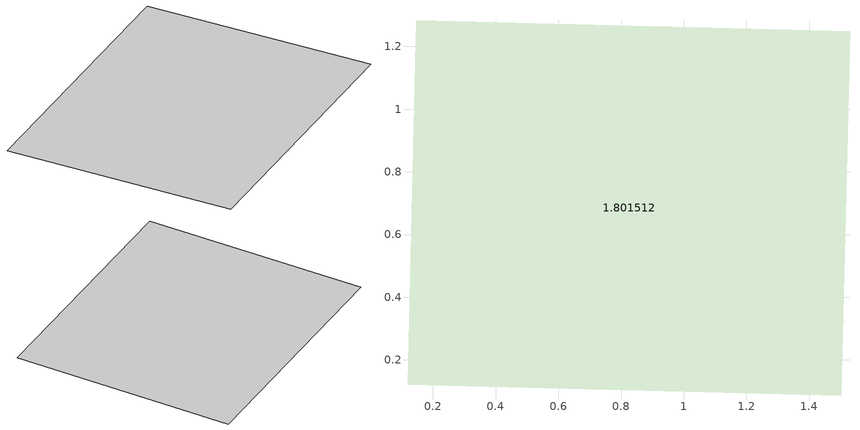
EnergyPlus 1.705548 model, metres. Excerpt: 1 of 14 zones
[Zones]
1.801512
 ceiling inside (1.366612): 1.5,0.09,1.65 1.53,1.25,1.62 0.15,1.28,1.62 0.12,0.12,1.65
[Fan:ZoneExhaust]
1.798299: Availability Schedule=1.271284; Fan Total Efficiency=1.817598; Pressure Rise {Pa}=1.720343; Maximum Flow Rate {m3/s}=1.074547; Flow Fraction Schedule=1.436004; System Availability Manager Coupling Mode=1.563735; Minimum Zone Temperature Limit Schedule=1.823548; Balanced Exhaust Fraction Schedule=1.552593
[FanPerformance:NightVentilation]
Fan=1.527506; Fan Total Efficiency=1.05412; Pressure Rise {Pa}=1.307714; Maximum Flow Rate {m3/s}=1.484127; Motor Efficiency=1.830805; Motor in Airstream Fraction=1.100524
[Fan:ComponentModel]
1.549605: Availability Schedule=1.200078; Maximum Flow Rate {m3/s}=1.120327; Minimum Flow Rate {m3/s}=1.794823; Fan Sizing Factor=1.153111; Fan Wheel Diameter {m}=1.870422; Fan Outlet Area {m2}=1.529462; Maximum Fan Static Efficiency=1.556919; Euler Number at Maximum Fan Static Efficiency=1.148315; Maximum Dimensionless Fan Airflow=1.290327; Motor Fan Pulley Ratio=1.303195; Belt Maximum Torque {N-m}=1.38538; Belt Sizing Factor=1.463958; Belt Fractional Torque Transition=1.190323; Motor Maximum Speed {rev/min}=1.312435; Maximum Motor Output Power {W}=1.479974; Motor Sizing Factor=1.063234; Motor In Airstream Fraction=1.993323; VFD Efficiency Type=1.350945; Maximum VFD Output Power {W}=1.271913; VFD Sizing Factor=1.215005; Fan Pressure Rise Curve=1.205247; Duct Static Pressure Reset Curve=1.963465; Normalized Fan Static Efficiency Curve Name-Non-Stall Region=1.939481; Normalized Fan Static Efficiency Curve Name-Stall Region=1.946919; Normalized Dimensionless Airflow Curve Name-Non-Stall Region=1.055648; Normalized Dimensionless Airflow Curve Name-Stall Region=1.523834; Maximum Belt Efficiency Curve=1.173658; Normalized Belt Efficiency Curve Name - Region 1=1.748539; Normalized Belt Efficiency Curve Name - Region 2=1.388337; Normalized Belt Efficiency Curve Name - Region 3=1.563119; Maximum Motor Efficiency Curve=1.193743; Normalized Motor Efficiency Curve=1.524467; VFD Efficiency Curve=1.802009
[Coil:Cooling:Water]
1.01298: Availability Schedule=1.797468; Design Water Flow Rate {m3/s}=1.040865; Design Air Flow Rate {m3/s}=1.707587; Design Inlet Water Temperature {C}=1.954184; Design Inlet Air Temperature {C}=1.1616; Design Outlet Air Temperature {C}=1.635239; Design Inlet Air Humidity Ratio {kgWater/kgDryAir}=1.114163; Design Outlet Air Humidity Ratio {kgWater/kgDryAir}=1.415366; Type of Analysis=1.364666; Heat Exchanger Configuration=1.536293; Condensate Collection Water Storage Tank=1.380237; Design Water Temperature Difference {deltaC}=1.20943
[Coil:Cooling:Water:DetailedGeometry]
1.326282: Availability Schedule=1.099932; Maximum Water Flow Rate {m3/s}=1.593861; Tube Outside Surface Area {m2}=1.104934; Total Tube Inside Area {m2}=1.280638; Fin Surface Area {m2}=1.564256; Minimum Airflow Area {m2}=1.468713; Coil Depth {m}=1.92691; Fin Diameter {m}=1.725111; Fin Thickness {m}=1.749637; Tube Inside Diameter {m}=1.606173; Tube Outside Diameter {m}=1.683719; Tube Thermal Conductivity {W/m-K}=1.197114; Fin Thermal Conductivity {W/m-K}=1.356332; Fin Spacing {m}=1.967972; Tube Depth Spacing {m}=1.30267; Number of Tube Rows=1.477226; Number of Tubes per Row=1.355106; Condensate Collection Water Storage Tank=1.232016; Design Water Temperature Difference {deltaC}=1.774697
[Coil:Cooling:DX:SingleSpeed]
1.768664: Availability Schedule=1.858235; Gross Rated Total Cooling Capacity {W}=1.562607; Gross Rated Sensible Heat Ratio=1.96774; Gross Rated Cooling COP {W/W}=1.885092; Rated Air Flow Rate {m3/s}=1.672282; Rated Evaporator Fan Power Per Volume Flow Rate {W/(m3/s)}=1.880475; Total Cooling Capacity Function of Temperature Curve=1.029042; Total Cooling Capacity Function of Flow Fraction Curve=1.370985; Energy Input Ratio Function of Temperature Curve=1.080201; Energy Input Ratio Function of Flow Fraction Curve=1.434914; Part Load Fraction Correlation Curve=1.861194; Minimum Outdoor Dry-Bulb Temperature for Compressor Operation {C}=1.298603; Nominal Time for Condensate Removal to Begin {s}=1.275133; Ratio of Initial Moisture Evaporation Rate and Steady State Latent Capacity=1.166771; Maximum Cycling Rate {cycles/hr}=1.965673; Latent Capacity Time Constant {s}=1.335019; Condenser Type=1.541881; Evaporative Condenser Effectiveness=1.144298; Evaporative Condenser Air Flow Rate {m3/s}=1.137278; Evaporative Condenser Pump Rated Power Consumption {W}=1.195143; Crankcase Heater Capacity {W}=1.598635; Maximum Outdoor Dry-Bulb Temperature for Crankcase Heater Operation {C}=1.594396; Supply Water Storage Tank=1.175899; Condensate Collection Water Storage Tank=1.162531; Basin Heater Capacity {W/K}=1.696714; Basin Heater Setpoint Temperature {C}=1.549427; Basin Heater Operating Schedule=1.813004; Sensible Heat Ratio Function of Temperature Curve=1.994624; Sensible Heat Ratio Function of Flow Fraction Curve=1.220212; Report ASHRAE Standard 127 Performance Ratings=1.169607; Zone Name for Condenser Placement=1.630441
[Coil:Cooling:DX:TwoSpeed]
1.758376: Availability Schedule=1.530762; High Speed Gross Rated Total Cooling Capacity {W}=1.682537; High Speed Rated Sensible Heat Ratio=1.007911; High Speed Gross Rated Cooling COP {W/W}=1.127189; High Speed Rated Air Flow Rate {m3/s}=1.170661; Unit Internal Static Air Pressure {Pa}=1.773825; Total Cooling Capacity Function of Temperature Curve=1.315997; Total Cooling Capacity Function of Flow Fraction Curve=1.227712; Energy Input Ratio Function of Temperature Curve=1.169752; Energy Input Ratio Function of Flow Fraction Curve=1.749576; Part Load Fraction Correlation Curve=1.479769; Low Speed Gross Rated Total Cooling Capacity {W}=1.817695; Low Speed Gross Rated Sensible Heat Ratio=1.405905; Low Speed Gross Rated Cooling COP {W/W}=1.272804; Low Speed Rated Air Flow Rate {m3/s}=1.465016; Low Speed Total Cooling Capacity Function of Temperature Curve=1.447156; Low Speed Energy Input Ratio Function of Temperature Curve=1.011906; Condenser Type=1.567944; Minimum Outdoor Dry-Bulb Temperature for Compressor Operation {C}=1.539985; High Speed Evaporative Condenser Effectiveness=1.778585; High Speed Evaporative Condenser Air Flow Rate {m3/s}=1.036114; High Speed Evaporative Condenser Pump Rated Power Consumption {W}=1.031044; Low Speed Evaporative Condenser Effectiveness=1.681204; Low Speed Evaporative Condenser Air Flow Rate {m3/s}=1.013377; Low Speed Evaporative Condenser Pump Rated Power Consumption {W}=1.606396; Supply Water Storage Tank=1.746222; Condensate Collection Water Storage Tank=1.507591; Basin Heater Capacity {W/K}=1.868442; Basin Heater Setpoint Temperature {C}=1.288514; Basin Heater Operating Schedule=1.207926; Sensible Heat Ratio Function of Temperature Curve=1.848311; Sensible Heat Ratio Function of Flow Fraction Curve=1.918794; Low Speed Sensible Heat Ratio Function of Temperature Curve=1.16993; Low Speed Sensible Heat Ratio Function of Flow Fraction Curve=1.716264; Zone Name for Condenser Placement=1.115533
[Coil:Cooling:DX:MultiSpeed]
1.99042: Availability Schedule=1.58518; Condenser Type=1.88149; Minimum Outdoor Dry-Bulb Temperature for Compressor Operation {C}=1.070354; Supply Water Storage Tank=1.086953; Condensate Collection Water Storage Tank=1.475083; Apply Part Load Fraction to Speeds Greater than 1=1.434412; Apply Latent Degradation to Speeds Greater than 1=1.872771; Crankcase Heater Capacity {W}=1.546157; Maximum Outdoor Dry-Bulb Temperature for Crankcase Heater Operation {C}=1.748106; Basin Heater Capacity {W/K}=1.913439; Basin Heater Setpoint Temperature {C}=1.791403; Basin Heater Operating Schedule=1.973123; Fuel Type=1.168624; Number of Speeds=1.797636; Speed 1 Gross Rated Total Cooling Capacity {W}=1.951555; Speed 1 Gross Rated Sensible Heat Ratio=1.304436; Speed 1 Gross Rated Cooling COP {W/W}=1.989384; Speed 1 Rated Air Flow Rate {m3/s}=1.141264; Speed 1 Rated Evaporator Fan Power Per Volume Flow Rate {W/(m3/s)}=1.752946; Speed 1 Total Cooling Capacity Function of Temperature Curve=1.653437; Speed 1 Total Cooling Capacity Function of Flow Fraction Curve=1.932859; Speed 1 Energy Input Ratio Function of Temperature Curve=1.589404; Speed 1 Energy Input Ratio Function of Flow Fraction Curve=1.822834; Speed 1 Part Load Fraction Correlation Curve=1.450852; Speed 1 Nominal Time for Condensate Removal to Begin {s}=1.769374; Speed 1 Ratio of Initial Moisture Evaporation Rate and Steady State Latent Capacity=1.64358; Speed 1 Maximum Cycling Rate {cycles/hr}=1.219142; Speed 1 Latent Capacity Time Constant {s}=1.835414; Speed 1 Rated Waste Heat Fraction of Power Input=1.14523; Speed 1 Waste Heat Function of Temperature Curve=1.17739; Speed 1 Evaporative Condenser Effectiveness=1.883582; Speed 1 Evaporative Condenser Air Flow Rate {m3/s}=1.294488; Speed 1 Rated Evaporative Condenser Pump Power Consumption {W}=1.660829; Speed 2 Gross Rated Total Cooling Capacity {W}=1.202125; Speed 2 Gross Rated Sensible Heat Ratio=1.344778; Speed 2 Gross Rated Cooling COP {W/W}=1.554698; Speed 2 Rated Air Flow Rate {m3/s}=1.198802; Speed 2 Rated Evaporator Fan Power Per Volume Flow Rate {W/(m3/s)}=1.882396; Speed 2 Total Cooling Capacity Function of Temperature Curve=1.671395; Speed 2 Total Cooling Capacity Function of Flow Fraction Curve=1.722551; Speed 2 Energy Input Ratio Function of Temperature Curve=1.502129; Speed 2 Energy Input Ratio Function of Flow Fraction Curve=1.801762; Speed 2 Part Load Fraction Correlation Curve=1.675263; Speed 2 Nominal Time for Condensate Removal to Begin {s}=1.67506; Speed 2 Ratio of Initial Moisture Evaporation Rate and steady state Latent Capacity=1.002267; Speed 2 Maximum Cycling Rate {cycles/hr}=1.478348; Speed 2 Latent Capacity Time Constant {s}=1.364498; Speed 2 Rated Waste Heat Fraction of Power Input=1.700373; Speed 2 Waste Heat Function of Temperature Curve=1.897276; Speed 2 Evaporative Condenser Effectiveness=1.130478; Speed 2 Evaporative Condenser Air Flow Rate {m3/s}=1.646632; Speed 2 Rated Evaporative Condenser Pump Power Consumption {W}=1.388394; Speed 3 Gross Rated Total Cooling Capacity {W}=1.479942; Speed 3 Gross Rated Sensible Heat Ratio=1.692296; Speed 3 Gross Rated Cooling COP {W/W}=1.281736; Speed 3 Rated Air Flow Rate {m3/s}=1.77141; Speed 3 Rated Evaporator Fan Power Per Volume Flow Rate {W/(m3/s)}=1.715901; Speed 3 Total Cooling Capacity Function of Temperature Curve=1.079389; Speed 3 Total Cooling Capacity Function of Flow Fraction Curve=1.085546; Speed 3 Energy Input Ratio Function of Temperature Curve=1.714718; Speed 3 Energy Input Ratio Function of Flow Fraction Curve=1.071768; Speed 3 Part Load Fraction Correlation Curve=1.704416; Speed 3 Nominal Time for Condensate Removal to Begin {s}=1.382584; Speed 3 Ratio of Initial Moisture Evaporation Rate and steady state Latent Capacity=1.557246; Speed 3 Maximum Cycling Rate {cycles/hr}=1.593257; Speed 3 Latent Capacity Time Constant {s}=1.242731; Speed 3 Rated Waste Heat Fraction of Power Input=1.709289; Speed 3 Waste Heat Function of Temperature Curve=1.002179; Speed 3 Evaporative Condenser Effectiveness=1.233311; Speed 3 Evaporative Condenser Air Flow Rate {m3/s}=1.648008; Speed 3 Rated Evaporative Condenser Pump Power Consumption {W}=1.767138; Speed 4 Gross Rated Total Cooling Capacity {W}=1.257587; Speed 4 Gross Rated Sensible Heat Ratio=1.430223; Speed 4 Gross Rated Cooling COP {W/W}=1.417868; Speed 4 Rated Air Flow Rate {m3/s}=1.625773; Speed 4 Rated Evaporator Fan Power Per Volume Flow Rate {W/(m3/s)}=1.427045; Speed 4 Total Cooling Capacity Function of Temperature Curve=1.935764; Speed 4 Total Cooling Capacity Function of Flow Fraction Curve=1.109499; Speed 4 Energy Input Ratio Function of Temperature Curve=1.176122; Speed 4 Energy Input Ratio Function of Flow Fraction Curve=1.150265; Speed 4 Part Load Fraction Correlation Curve=1.893303; Speed 4 Nominal Time for Condensate Removal to Begin {s}=1.105288; Speed 4 Ratio of Initial Moisture Evaporation Rate and steady state Latent Capacity=1.833531; Speed 4 Maximum Cycling Rate {cycles/hr}=1.493712; Speed 4 Latent Capacity Time Constant {s}=1.165941; Speed 4 Rated Waste Heat Fraction of Power Input=1.62844; Speed 4 Waste Heat Function of Temperature Curve=1.490883; Speed 4 Evaporative Condenser Effectiveness=1.091236; Speed 4 Evaporative Condenser Air Flow Rate {m3/s}=1.914626; Speed 4 Rated Evaporative Condenser Pump Power Consumption {W}=1.008605; Zone Name for Condenser Placement=1.721725
[Coil:Cooling:DX:VariableSpeed]
1.534697: Number of Speeds=1.233393; Nominal Speed Level=1.014584; Gross Rated Total Cooling Capacity At Selected Nominal Speed Level {W}=1.191946; Rated Air Flow Rate At Selected Nominal Speed Level {m3/s}=1.534557; Nominal Time for Condensate to Begin Leaving the Coil {s}=1.570139; Initial Moisture Evaporation Rate Divided by Steady-State AC Latent Capacity=1.210647; Energy Part Load Fraction Curve=1.234862; Condenser Type=1.066251; Evaporative Condenser Pump Rated Power Consumption {W}=1.432516; Crankcase Heater Capacity {W}=1.688641; Maximum Outdoor Dry-Bulb Temperature for Crankcase Heater Operation {C}=1.293007; Minimum Outdoor Dry-Bulb Temperature for Compressor Operation {C}=1.049183; Supply Water Storage Tank=1.01033; Condensate Collection Water Storage Tank=1.625364; Basin Heater Capacity {W/K}=1.72234; Basin Heater Setpoint Temperature {C}=1.292678; Basin Heater Operating Schedule=1.935362; Speed 1 Reference Unit Gross Rated Total Cooling Capacity {W}=1.133715; Speed 1 Reference Unit Gross Rated Sensible Heat Ratio=1.596943; Speed 1 Reference Unit Gross Rated Cooling COP=1.719893; Speed 1 Reference Unit Rated Air Flow Rate {m3/s}=1.750641; Speed 1 Reference Unit Rated Condenser Air Flow Rate {m3/s}=1.647106; Speed 1 Reference Unit Rated Pad Effectiveness of Evap Precooling=1.429085; Speed 1 Total Cooling Capacity Function of Temperature Curve=1.356524; Speed 1 Total Cooling Capacity Function of Air Flow Fraction Curve=1.69158; Speed 1 Energy Input Ratio Function of Temperature Curve=1.521798; Speed 1 Energy Input Ratio Function of Air Flow Fraction Curve=1.96248; Speed 2 Reference Unit Gross Rated Total Cooling Capacity {W}=1.533929; Speed 2 Reference Unit Gross Rated Sensible Heat Ratio=1.0766; Speed 2 Reference Unit Gross Rated Cooling COP=1.865031; Speed 2 Reference Unit Rated Air Flow Rate {m3/s}=1.687909; Speed 2 Reference Unit Rated Condenser Air Flow Rate {m3/s}=1.342259; Speed 2 Reference Unit Rated Pad Effectiveness of Evap Precooling=1.947753; Speed 2 Total Cooling Capacity Function of Temperature Curve=1.613143; Speed 2 Total Cooling Capacity Function of Air Flow Fraction Curve=1.608854; Speed 2 Energy Input Ratio Function of Temperature Curve=1.333576; Speed 2 Energy Input Ratio Function of Air Flow Fraction Curve=1.961351; Speed 3 Reference Unit Gross Rated Total Cooling Capacity {W}=1.859704; Speed 3 Reference Unit Gross Rated Sensible Heat Ratio=1.257112; Speed 3 Reference Unit Gross Rated Cooling COP=1.474982; Speed 3 Reference Unit Rated Air Flow Rate {m3/s}=1.528587; Speed 3 Reference Unit Rated Condenser Air Flow Rate {m3/s}=1.43363; Speed 3 Reference Unit Rated Pad Effectiveness of Evap Precooling=1.958429; Speed 3 Total Cooling Capacity Function of Temperature Curve=1.351744; Speed 3 Total Cooling Capacity Function of Air Flow Fraction Curve=1.206163; Speed 3 Energy Input Ratio Function of Temperature Curve=1.727317; Speed 3 Energy Input Ratio Function of Air Flow Fraction Curve=1.34812; Speed 4 Reference Unit Gross Rated Total Cooling Capacity {W}=1.620416; Speed 4 Reference Unit Gross Rated Sensible Heat Ratio=1.336914; Speed 4 Reference Unit Gross Rated Cooling COP=1.774762; Speed 4 Reference Unit Rated Air Flow Rate {m3/s}=1.136694; Speed 4 Reference Unit Rated Condenser Air Flow Rate {m3/s}=1.711968; Speed 4 Reference Unit Rated Pad Effectiveness of Evap Precooling=1.940432; Speed 4 Total Cooling Capacity Function of Temperature Curve=1.579687; Speed 4 Total Cooling Capacity Function of Air Flow Fraction Curve=1.125483; Speed 4 Energy Input Ratio Function of Temperature Curve=1.784908; Speed 4 Energy Input Ratio Function of Air Flow Fraction Curve=1.853691; Speed 5 Reference Unit Gross Rated Total Cooling Capacity {W}=1.693667; Speed 5 Reference Unit Gross Rated Sensible Heat Ratio=1.472262; Speed 5 Reference Unit Gross Rated Cooling COP=1.928409; Speed 5 Reference Unit Rated Air Flow Rate {m3/s}=1.121676; Speed 5 Reference Unit Rated Condenser Air Flow Rate {m3/s}=1.044255; Speed 5 Reference Unit Rated Pad Effectiveness of Evap Precooling=1.206878; Speed 5 Total Cooling Capacity Function of Temperature Curve=1.615431; Speed 5 Total Cooling Capacity Function of Air Flow Fraction Curve=1.638001; Speed 5 Energy Input Ratio Function of Temperature Curve=1.013101; Speed 5 Energy Input Ratio Function of Air Flow Fraction Curve=1.996871; Speed 6 Reference Unit Gross Rated Total Cooling Capacity {W}=1.405851; Speed 6 Reference Unit Gross Rated Sensible Heat Ratio=1.035541; Speed 6 Reference Unit Gross Rated Cooling COP=1.764086; Speed 6 Reference Unit Rated Air Flow Rate {m3/s}=1.163105; Speed 6 Reference Unit Condenser Air Flow Rate {m3/s}=1.899583; Speed 6 Reference Unit Rated Pad Effectiveness of Evap Precooling=1.827051; Speed 6 Total Cooling Capacity Function of Temperature Curve=1.821442; Speed 6 Total Cooling Capacity Function of Air Flow Fraction Curve=1.945385; Speed 6 Energy Input Ratio Function of Temperature Curve=1.939705; Speed 6 Energy Input Ratio Function of Air Flow Fraction Curve=1.795795; Speed 7 Reference Unit Gross Rated Total Cooling Capacity {W}=1.897874; Speed 7 Reference Unit Gross Rated Sensible Heat Ratio=1.01809; Speed 7 Reference Unit Gross Rated Cooling COP=1.065586; Speed 7 Reference Unit Rated Air Flow Rate {m3/s}=1.636171; Speed 7 Reference Unit Condenser Flow Rate {m3/s}=1.972693; Speed 7 Reference Unit Rated Pad Effectiveness of Evap Precooling=1.255791; Speed 7 Total Cooling Capacity Function of Temperature Curve=1.216006; Speed 7 Total Cooling Capacity Function of Air Flow Fraction Curve=1.844334; Speed 7 Energy Input Ratio Function of Temperature Curve=1.619934; Speed 7 Energy Input Ratio Function of Air Flow Fraction Curve=1.748883; Speed 8 Reference Unit Gross Rated Total Cooling Capacity {W}=1.682287; Speed 8 Reference Unit Gross Rated Sensible Heat Ratio=1.85882; Speed 8 Reference Unit Gross Rated Cooling COP=1.586484; Speed 8 Reference Unit Rated Air Flow Rate {m3/s}=1.069203; Speed 8 Reference Unit Condenser Air Flow Rate {m3/s}=1.311414; Speed 8 Reference Unit Rated Pad Effectiveness of Evap Precooling=1.451176; Speed 8 Total Cooling Capacity Function of Temperature Curve=1.620207; Speed 8 Total Cooling Capacity Function of Air Flow Fraction Curve=1.785661; Speed 8 Energy Input Ratio Function of Temperature Curve=1.95916; Speed 8 Energy Input Ratio Function of Air Flow Fraction Curve=1.36658; Speed 9 Reference Unit Gross Rated Total Cooling Capacity {W}=1.548069; Speed 9 Reference Unit Gross Rated Sensible Heat Ratio=1.22986; Speed 9 Reference Unit Gross Rated Cooling COP=1.193214; Speed 9 Reference Unit Rated Air Flow Rate {m3/s}=1.214467; Speed 9 Reference Unit Condenser Air Flow Rate {m3/s}=1.60426; Speed 9 Reference Unit Rated Pad Effectiveness of Evap Precooling=1.511724; Speed 9 Total Cooling Capacity Function of Temperature Curve=1.246303; Speed 9 Total Cooling Capacity Function of Air Flow Fraction Curve=1.609157; Speed 9 Energy Input Ratio Function of Temperature Curve=1.008326; Speed 9 Energy Input Ratio Function of Air Flow Fraction Curve=1.785124; Speed 10 Reference Unit Gross Rated Total Cooling Capacity {W}=1.219317; Speed 10 Reference Unit Gross Rated Sensible Heat Ratio=1.560476; Speed 10 Reference Unit Gross Rated Cooling COP=1.793285; Speed 10 Reference Unit Rated Air Flow Rate {m3/s}=1.763499; Speed 10 Reference Unit Condenser Air Flow Rate {m3/s}=1.534437; Speed 10 Reference Unit Rated Pad Effectiveness of Evap Precooling=1.114384; Speed 10 Total Cooling Capacity Function of Temperature Curve=1.883759; Speed 10 Total Cooling Capacity Function of Air Flow Fraction Curve=1.485484; Speed 10 Energy Input Ratio Function of Temperature Curve=1.638257; Speed 10 Energy Input Ratio Function of Air Flow Fraction Curve=1.243597
[Coil:Cooling:DX:TwoStageWithHumidityControlMode]
1.424097: Availability Schedule=1.330535; Crankcase Heater Capacity {W}=1.356498; Maximum Outdoor Dry-Bulb Temperature for Crankcase Heater Operation {C}=1.284553; Number of Capacity Stages=1.089195; Number of Enhanced Dehumidification Modes=1.84635; Normal Mode Stage 1 Coil Performance=1.455508; Normal Mode Stage 1+2 Coil Performance=1.414739; Dehumidification Mode 1 Stage 1 Coil Performance=1.839069; Dehumidification Mode 1 Stage 1+2 Coil Performance=1.27938; Supply Water Storage Tank=1.036475; Condensate Collection Water Storage Tank=1.334221; Minimum Outdoor Dry-Bulb Temperature for Compressor Operation {C}=1.421391; Basin Heater Capacity {W/K}=1.156156; Basin Heater Setpoint Temperature {C}=1.150532; Basin Heater Operating Schedule=1.008896
[CoilPerformance:DX:Cooling]
1.596829: Gross Rated Total Cooling Capacity {W}=1.281456; Gross Rated Sensible Heat Ratio=1.069799; Gross Rated Cooling COP {W/W}=1.615597; Rated Air Flow Rate {m3/s}=1.933219; Fraction of Air Flow Bypassed Around Coil=1.052801; Total Cooling Capacity Function of Temperature Curve=1.66421; Total Cooling Capacity Function of Flow Fraction Curve=1.357022; Energy Input Ratio Function of Temperature Curve=1.38497; Energy Input Ratio Function of Flow Fraction Curve=1.919472; Part Load Fraction Correlation Curve=1.648426; Nominal Time for Condensate Removal to Begin {s}=1.901688; Ratio of Initial Moisture Evaporation Rate and Steady State Latent Capacity=1.509027; Maximum Cycling Rate {cycles/hr}=1.523131; Latent Capacity Time Constant {s}=1.159959; Condenser Type=1.668; Evaporative Condenser Effectiveness=1.088448; Evaporative Condenser Air Flow Rate {m3/s}=1.587298; Evaporative Condenser Pump Rated Power Consumption {W}=1.24767; Sensible Heat Ratio Function of Temperature Curve=1.483288; Sensible Heat Ratio Function of Flow Fraction Curve=1.063727
[Coil:Cooling:DX:VariableRefrigerantFlow]
1.648033: Availability Schedule=1.355749; Gross Rated Total Cooling Capacity {W}=1.538204; Gross Rated Sensible Heat Ratio=1.011529; Rated Air Flow Rate {m3/s}=1.716981; Cooling Capacity Ratio Modifier Function of Temperature Curve=1.661844; Cooling Capacity Modifier Curve Function of Flow Fraction=1.3311; Name of Water Storage Tank for Condensate Collection=1.147951
[Coil:Heating:DX:VariableRefrigerantFlow]
1.478491: Availability Schedule=1.739984; Gross Rated Heating Capacity {W}=1.383666; Rated Air Flow Rate {m3/s}=1.605635; Heating Capacity Ratio Modifier Function of Temperature Curve=1.470295; Heating Capacity Modifier Function of Flow Fraction Curve=1.401656
[Coil:Cooling:DX:VariableRefrigerantFlow:FluidTemperatureControl]
1.862397: Availability Schedule=1.653208; Rated Total Cooling Capacity {W}=1.250889; Rated Sensible Heat Ratio=1.744812; Indoor Unit Reference Superheating {deltaC}=1.153117; Indoor Unit Evaporating Temperature Function of Superheating Curve=1.695476; Name of Water Storage Tank for Condensate Collection=1.454082
[Coil:Heating:DX:VariableRefrigerantFlow:FluidTemperatureControl]
1.95872: Availability Schedule=1.290936; Rated Total Heating Capacity {W}=1.594796; Indoor Unit Reference Subcooling {deltaC}=1.525529; Indoor Unit Condensing Temperature Function of Subcooling Curve=1.311149
[Coil:Heating:Water]
1.908331: Availability Schedule=1.192165; U-Factor Times Area Value {W/K}=1.302027; Maximum Water Flow Rate {m3/s}=1.525844; Performance Input Method=1.270554; Rated Capacity {W}=1.717312; Rated Inlet Water Temperature {C}=1.391137; Rated Inlet Air Temperature {C}=1.764862; Rated Outlet Water Temperature {C}=1.14558; Rated Outlet Air Temperature {C}=1.435251; Rated Ratio for Air and Water Convection=1.458266; Design Water Temperature Difference {deltaC}=1.150635
[Coil:Heating:Steam]
1.476786: Availability Schedule=1.226055; Maximum Steam Flow Rate {m3/s}=1.982582; Degree of SubCooling {C}=1.137501; Degree of Loop SubCooling {C}=1.086744; Coil Control Type=1.238415
[Coil:Heating:Electric]
1.323938: Availability Schedule=1.164643; Efficiency=1.289195; Nominal Capacity {W}=1.163036
[Coil:Heating:Electric:MultiStage]
1.447865: Availability Schedule=1.957472; Number of Stages=1.296911; Stage 1 Efficiency {W/W}=1.379267; Stage 1 Nominal Capacity {W}=1.994688; Stage 2 Efficiency {W/W}=1.748462; Stage 2 Nominal Capacity {W}=1.124529; Stage 3 Efficiency {W/W}=1.771657; Stage 3 Nominal Capacity {W}=1.441784; Stage 4 Efficiency {W/W}=1.784371; Stage 4 Nominal Capacity {W}=1.135211
[Coil:Heating:Fuel]
1.634389: Availability Schedule=1.419264; Fuel Type=1.404909; Burner Efficiency=1.864661; Nominal Capacity {W}=1.922844; Parasitic Electric Load {W}=1.273071; Part Load Fraction Correlation Curve=1.708785; Parasitic Fuel Load {W}=1.419647
[Coil:Heating:Gas:MultiStage]
1.670543: Availability Schedule=1.454905; Part Load Fraction Correlation Curve=1.075098; Parasitic Gas Load {W}=1.023894; Number of Stages=1.810744; Stage 1 Gas Burner Efficiency {W/W}=1.987976; Stage 1 Nominal Capacity {W}=1.530438; Stage 1 Parasitic Electric Load {W}=1.618078; Stage 2 Gas Burner Efficiency {W/W}=1.397579; Stage 2 Nominal Capacity {W}=1.369316; Stage 2 Parasitic Electric Load {W}=1.210881; Stage 3 Gas Burner Efficiency {W/W}=1.353363; Stage 3 Nominal Capacity {W}=1.11189; Stage 3 Parasitic Electric Load {W}=1.715885; Stage 4 Gas Burner Efficiency {W/W}=1.952667; Stage 4 Nominal Capacity {W}=1.033522; Stage 4 Parasitic Electric Load {W}=1.604861
[Coil:Heating:Desuperheater]
1.886631: Availability Schedule=1.741454; Heat Reclaim Recovery Efficiency=1.014084; Heating Source=1.342963; Parasitic Electric Load {W}=1.231172
[Coil:Heating:DX:SingleSpeed]
1.118478: Availability Schedule=1.151078; Gross Rated Heating Capacity {W}=1.157221; Gross Rated Heating COP {W/W}=1.264463; Rated Air Flow Rate {m3/s}=1.253224; Rated Supply Fan Power Per Volume Flow Rate {W/(m3/s)}=1.292983; Heating Capacity Function of Temperature Curve=1.684238; Heating Capacity Function of Flow Fraction Curve=1.237489; Energy Input Ratio Function of Temperature Curve=1.046914; Energy Input Ratio Function of Flow Fraction Curve=1.648607; Part Load Fraction Correlation Curve=1.441123; Defrost Energy Input Ratio Function of Temperature Curve=1.20829; Minimum Outdoor Dry-Bulb Temperature for Compressor Operation {C}=1.660147; Outdoor Dry-Bulb Temperature to Turn On Compressor {C}=1.482004; Maximum Outdoor Dry-Bulb Temperature for Defrost Operation {C}=1.171644; Crankcase Heater Capacity {W}=1.574587; Maximum Outdoor Dry-Bulb Temperature for Crankcase Heater Operation {C}=1.137672; Defrost Strategy=1.570181; Defrost Control=1.594858; Defrost Time Period Fraction=1.491714; Resistive Defrost Heater Capacity {W}=1.075985; Region number for calculating HSPF=1.936148; Zone Name for Evaporator Placement=1.791765; Secondary Coil Air Flow Rate {m3/s}=1.041311; Secondary Coil Fan Flow Scaling Factor {m3/s}=1.693736; Nominal Sensible Heat Ratio of Secondary Coil {m3/s}=1.220776; Sensible Heat Ratio Modifier Function of Temperature Curve=1.124215; Sensible Heat Ratio Modifier Function of Flow Fraction Curve=1.147723
[Coil:Heating:DX:MultiSpeed]
1.31322: Availability Schedule=1.796161; Minimum Outdoor Dry-Bulb Temperature for Compressor Operation {C}=1.136947; Outdoor Dry-Bulb Temperature to Turn On Compressor {C}=1.465849; Crankcase Heater Capacity {W}=1.164872; Maximum Outdoor Dry-Bulb Temperature for Crankcase Heater Operation {C}=1.198114; Defrost Energy Input Ratio Function of Temperature Curve=1.144958; Maximum Outdoor Dry-Bulb Temperature for Defrost Operation {C}=1.852216; Defrost Strategy=1.02457; Defrost Control=1.812625; Defrost Time Period Fraction=1.970615; Resistive Defrost Heater Capacity {W}=1.617677; Apply Part Load Fraction to Speeds Greater than 1=1.250894; Fuel Type=1.815536; Region number for Calculating HSPF=1.166225; Number of Speeds=1.667809; Speed 1 Gross Rated Heating Capacity {W}=1.439609; Speed 1 Gross Rated Heating COP {W/W}=1.482057; Speed 1 Rated Air Flow Rate {m3/s}=1.718666; Speed 1 Rated Supply Air Fan Power Per Volume Flow Rate {W/(m3/s)}=1.60448; Speed 1 Heating Capacity Function of Temperature Curve=1.097612; Speed 1 Heating Capacity Function of Flow Fraction Curve=1.353995; Speed 1 Energy Input Ratio Function of Temperature Curve=1.815011; Speed 1 Energy Input Ratio Function of Flow Fraction Curve=1.428973; Speed 1 Part Load Fraction Correlation Curve=1.533558; Speed 1 Rated Waste Heat Fraction of Power Input=1.567886; Speed 1 Waste Heat Function of Temperature Curve=1.858151; Speed 2 Gross Rated Heating Capacity {W}=1.495108; Speed 2 Gross Rated Heating COP {W/W}=1.998484; Speed 2 Rated Air Flow Rate {m3/s}=1.433118; Speed 2 Rated Supply Air Fan Power Per Volume Flow Rate {W/(m3/s)}=1.732427; Speed 2 Heating Capacity Function of Temperature Curve=1.712369; Speed 2 Heating Capacity Function of Flow Fraction Curve=1.076436; Speed 2 Energy Input Ratio Function of Temperature Curve=1.260054; Speed 2 Energy Input Ratio Function of Flow Fraction Curve=1.319246; Speed 2 Part Load Fraction Correlation Curve=1.999032; Speed 2 Rated Waste Heat Fraction of Power Input=1.325091; Speed 2 Waste Heat Function of Temperature Curve=1.438159; Speed 3 Gross Rated Heating Capacity {W}=1.262712; Speed 3 Gross Rated Heating COP {W/W}=1.985283; Speed 3 Rated Air Flow Rate {m3/s}=1.166387; Speed 3 Rated Supply Air Fan Power Per Volume Flow Rate {W/(m3/s)}=1.764127; Speed 3 Heating Capacity Function of Temperature Curve=1.98525; Speed 3 Heating Capacity Function of Flow Fraction Curve=1.96635; Speed 3 Energy Input Ratio Function of Temperature Curve=1.027141; Speed 3 Energy Input Ratio Function of Flow Fraction Curve=1.019999; Speed 3 Part Load Fraction Correlation Curve=1.95323; Speed 3 Rated Waste Heat Fraction of Power Input=1.105623; Speed 3 Waste Heat Function of Temperature Curve=1.729681; Speed 4 Gross Rated Heating Capacity {W}=1.801296; Speed 4 Gross Rated Heating COP {W/W}=1.192591; Speed 4 Rated Air Flow Rate {m3/s}=1.887784; Speed 4 Rated Supply Air Fan Power Per Volume Flow Rate {W/(m3/s)}=1.132465; Speed 4 Heating Capacity Function of Temperature Curve=1.595139; Speed 4 Heating Capacity Function of Flow Fraction Curve=1.054469; Speed 4 Energy Input Ratio Function of Temperature Curve=1.821927; Speed 4 Energy Input Ratio Function of Flow Fraction Curve=1.020712; Speed 4 Part Load Fraction Correlation Curve=1.108377; Speed 4 Rated Waste Heat Fraction of Power Input=1.230819; Speed 4 Waste Heat Function of Temperature Curve=1.394684; Zone Name for Evaporator Placement=1.247021; Speed 1 Secondary Coil Air Flow Rate {m3/s}=1.84571; Speed 1 Secondary Coil Fan Flow Scaling Factor {m3/s}=1.020041; Speed 1 Nominal Sensible Heat Ratio of Secondary Coil {m3/s}=1.273353; Speed 1 Sensible Heat Ratio Modifier Function of Temperature Curve=1.122; Speed 1 Sensible Heat Ratio Modifier Function of Flow Fraction Curve=1.937813; Speed 2 Secondary Coil Air Flow Rate {m3/s}=1.842609; Speed 2 Secondary Coil Fan Flow Scaling Factor {m3/s}=1.75902; Speed 2 Nominal Sensible Heat Ratio of Secondary Coil {m3/s}=1.054891; Speed 2 Sensible Heat Ratio Modifier Function of Temperature Curve=1.219465; Speed 2 Sensible Heat Ratio Modifier Function of Flow Fraction Curve=1.006687; Speed 3 Secondary Coil Air Flow Rate {m3/s}=1.489687; Speed 3 Secondary Coil Fan Flow Scaling Factor {m3/s}=1.44419; Speed 3 Nominal Sensible Heat Ratio of Secondary Coil {m3/s}=1.557669; Speed 3 Sensible Heat Ratio Modifier Function of Temperature Curve=1.723762; Speed 3 Sensible Heat Ratio Modifier Function of Flow Fraction Curve=1.393392; Speed 4 Secondary Coil Air Flow Rate {m3/s}=1.818281; Speed 4 Secondary Coil Fan Flow Scaling Factor {m3/s}=1.429783; Speed 4 Nominal Sensible Heat Ratio of Secondary Coil {m3/s}=1.374268; Speed 4 Sensible Heat Ratio Modifier Function of Temperature Curve=1.891339; Speed 4 Sensible Heat Ratio Modifier Function of Flow Fraction Curve=1.226051
[Coil:Heating:DX:VariableSpeed]
1.751638: Number of Speeds=1.877523; Nominal Speed Level=1.955668; Rated Heating Capacity At Selected Nominal Speed Level {W}=1.185772; Rated Air Flow Rate At Selected Nominal Speed Level {m3/s}=1.789344; Energy Part Load Fraction Curve=1.034477; Defrost Energy Input Ratio Function of Temperature Curve=1.319034; Minimum Outdoor Dry-Bulb Temperature for Compressor Operation {C}=1.842988; Outdoor Dry-Bulb Temperature to Turn On Compressor {C}=1.825754; Maximum Outdoor Dry-Bulb Temperature for Defrost Operation {C}=1.151076; Crankcase Heater Capacity {W}=1.541749; Maximum Outdoor Dry-Bulb Temperature for Crankcase Heater Operation {C}=1.707314; Defrost Strategy=1.885362; Defrost Control=1.264489; Defrost Time Period Fraction=1.574801; Resistive Defrost Heater Capacity {W}=1.738286; Speed 1 Reference Unit Gross Rated Heating Capacity {W}=1.652066; Speed 1 Reference Unit Gross Rated Heating COP=1.63552; Speed 1 Reference Unit Rated Air Flow Rate {m3/s}=1.69828; Speed 1 Heating Capacity Function of Temperature Curve=1.908132; Speed 1 Total  Heating Capacity Function of Air Flow Fraction Curve=1.771679; Speed 1 Energy Input Ratio Function of Temperature Curve=1.63923; Speed 1 Energy Input Ratio Function of Air Flow Fraction Curve=1.849503; Speed 2 Reference Unit Gross Rated Heating Capacity {W}=1.217401; Speed 2 Reference Unit Gross Rated Heating COP=1.805053; Speed 2 Reference Unit Rated Air Flow Rate {m3/s}=1.905563; Speed 2 Heating Capacity Function of Temperature Curve=1.201139; Speed 2 Total  Heating Capacity Function of Air Flow Fraction Curve=1.960588; Speed 2 Energy Input Ratio Function of Temperature Curve=1.431204; Speed 2 Energy Input Ratio Function of Air Flow Fraction Curve=1.70997; Speed 3 Reference Unit Gross Rated Heating Capacity {W}=1.989333; Speed 3 Reference Unit Gross Rated Heating COP=1.241759; Speed 3 Reference Unit Rated Air Flow Rate {m3/s}=1.900438; Speed 3 Heating Capacity Function of Temperature Curve=1.614036; Speed 3 Total  Heating Capacity Function of Air Flow Fraction Curve=1.591832; Speed 3 Energy Input Ratio Function of Temperature Curve=1.740172; Speed 3 Energy Input Ratio Function of Air Flow Fraction Curve=1.737473; Speed 4 Reference Unit Gross Rated Heating Capacity {W}=1.356104; Speed 4 Reference Unit Gross Rated Heating COP=1.856107; Speed 4 Reference Unit Rated Air Flow Rate {m3/s}=1.725909; Speed 4 Heating Capacity Function of Temperature Curve=1.694569; Speed 4 Heating Capacity Function of Air Flow Fraction Curve=1.991898; Speed 4 Energy Input Ratio Function of Temperature Curve=1.677485; Speed 4 Energy Input Ratio Function of Air Flow Fraction Curve=1.325496; Speed 5 Reference Unit Gross Rated Heating Capacity {W}=1.954646; Speed 5 Reference Unit Gross Rated Heating COP=1.285151; Speed 5 Reference Unit Rated Air Flow Rate {m3/s}=1.827267; Speed 5 Heating Capacity Function of Temperature Curve=1.037528; Speed 5 Heating Capacity Function of Air Flow Fraction Curve=1.584418; Speed 5 Energy Input Ratio Function of Temperature Curve=1.348229; Speed 5 Energy Input Ratio Function of Air Flow Fraction Curve=1.030855; Speed 6 Reference Unit Gross Rated Heating Capacity {W}=1.498298; Speed 6 Reference Unit Gross Rated Heating COP=1.237509; Speed 6 Reference Unit Rated Air Flow Rate {m3/s}=1.532756; Speed 6 Heating Capacity Function of Temperature Curve=1.295878; Speed 6 Heating Capacity Function of Air Flow Fraction Curve=1.497417; Speed 6 Energy Input Ratio Function of Temperature Curve=1.107583; Speed 6 Energy Input Ratio Function of Air Flow Fraction Curve=1.570238; Speed 7 Reference Unit Gross Rated Heating Capacity {W}=1.490318; Speed 7 Reference Unit Gross Rated Heating COP=1.243443; Speed 7 Reference Unit Rated Air Flow Rate {m3/s}=1.13147; Speed 7 Heating Capacity Function of Temperature Curve=1.962688; Speed 7 Heating Capacity Function of Air Flow Fraction Curve=1.170633; Speed 7 Energy Input Ratio Function of Temperature Curve=1.879502; Speed 7 Energy Input Ratio Function of Air Flow Fraction Curve=1.442287; Speed 8 Reference Unit Gross Rated Heating Capacity {W}=1.623255; Speed 8 Reference Unit Gross Rated Heating COP=1.65988; Speed 8 Reference Unit Rated Air Flow Rate {m3/s}=1.248917; Speed 8 Heating Capacity Function of Temperature Curve=1.072566; Speed 8 Heating Capacity Function of Air Flow Fraction Curve=1.766842; Speed 8 Energy Input Ratio Function of Temperature Curve=1.375847; Speed 8 Energy Input Ratio Function of Air Flow Fraction Curve=1.910832; Speed 9 Reference Unit Gross Rated Heating Capacity {W}=1.907377; Speed 9 Reference Unit Gross Rated Heating COP=1.050738; Speed 9 Reference Unit Rated Air Flow Rate {m3/s}=1.409169; Speed 9 Heating Capacity Function of Temperature Curve=1.405835; Speed 9 Heating Capacity Function of Air Flow Fraction Curve=1.887456; Speed 9 Energy Input Ratio Function of Temperature Curve=1.965237; Speed 9 Energy Input Ratio Function of Air Flow Fraction Curve=1.351462; Speed 10 Reference Unit Gross Rated Heating Capacity {W}=1.771585; Speed 10 Reference Unit Gross Rated Heating COP=1.462327; Speed 10 Reference Unit Rated Air Flow Rate {m3/s}=1.474269; Speed 10 Heating Capacity Function of Temperature Curve=1.373439; Speed 10 Heating Capacity Function of Air Flow Fraction Curve=1.308435; Speed 10 Energy Input Ratio Function of Temperature Curve=1.293426; Speed 10 Energy Input Ratio Function of Air Flow Fraction Curve=1.906018
[Coil:Cooling:WaterToAirHeatPump:ParameterEstimation]
1.553044: Compressor Type=1.59506; Refrigerant Type=1.207232; Design Source Side Flow Rate {m3/s}=1.093555; Nominal Cooling Coil Capacity {W}=1.453569; Nominal Time for Condensate Removal to Begin {s}=1.75408; Ratio of Initial Moisture Evaporation Rate and Steady State Latent Capacity=1.398386; High Pressure Cutoff {Pa}=1.765455; Low Pressure Cutoff {Pa}=1.951785; Load Side Total Heat Transfer Coefficient {W/K}=1.243258; Load Side Outside Surface Heat Transfer Coefficient {W/K}=1.200871; Superheat Temperature at the Evaporator Outlet {C}=1.047941; Compressor Power Losses {W}=1.534502; Compressor Efficiency=1.429007; Compressor Piston Displacement {m3/s}=1.37043; Compressor Suction/Discharge Pressure Drop {Pa}=1.608845; Compressor Clearance Factor=1.89305; Refrigerant Volume Flow Rate {m3/s}=1.479583; Volume Ratio=1.090041; Leak Rate Coefficient=1.085997; Source Side Heat Transfer Coefficient {W/K}=1.803635; Source Side Heat Transfer Resistance1=1.971706; Source Side Heat Transfer Resistance2 {W/K}=1.192042
[Coil:Heating:WaterToAirHeatPump:ParameterEstimation]
1.294888: Compressor Type=1.882284; Refrigerant Type=1.869792; Design Source Side Flow Rate {m3/s}=1.345682; Gross Rated Heating Capacity {W}=1.540267; High Pressure Cutoff {Pa}=1.277251; Low Pressure Cutoff {Pa}=1.54158; Load Side Total Heat Transfer Coefficient {W/K}=1.638203; Superheat Temperature at the Evaporator Outlet {C}=1.899521; Compressor Power Losses {W}=1.989042; Compressor Efficiency=1.537556; Compressor Piston Displacement {m3/s}=1.12828; Compressor Suction/Discharge Pressure Drop {Pa}=1.584806; Compressor Clearance Factor=1.716631; Refrigerant Volume Flow Rate {m3/s}=1.254445; Volume Ratio=1.52864; Leak Rate Coefficient=1.980652; Source Side Heat Transfer Coefficient {W/K}=1.988323; Source Side Heat Transfer Resistance1=1.311684; Source Side Heat Transfer Resistance2 {W/K}=1.989977
[Coil:Cooling:WaterToAirHeatPump:EquationFit]
1.94747: Rated Air Flow Rate {m3/s}=1.840037; Rated Water Flow Rate {m3/s}=1.669141; Gross Rated Total Cooling Capacity {W}=1.679814; Gross Rated Sensible Cooling Capacity {W}=1.091338; Gross Rated Cooling COP=1.713638; Total Cooling Capacity Coefficient 1=1.713621; Total Cooling Capacity Coefficient 2=1.800525; Total Cooling Capacity Coefficient 3=1.216752; Total Cooling Capacity Coefficient 4=1.124749; Total Cooling Capacity Coefficient 5=1.368227; Sensible Cooling Capacity Coefficient 1=1.422889; Sensible Cooling Capacity Coefficient 2=1.841117; Sensible Cooling Capacity Coefficient 3=1.027288; Sensible Cooling Capacity Coefficient 4=1.583704; Sensible Cooling Capacity Coefficient 5=1.25717; Sensible Cooling Capacity Coefficient 6=1.146135; Cooling Power Consumption Coefficient 1=1.938651; Cooling Power Consumption Coefficient 2=1.620367; Cooling Power Consumption Coefficient 3=1.084924; Cooling Power Consumption Coefficient 4=1.09964; Cooling Power Consumption Coefficient 5=1.017834; Nominal Time for Condensate Removal to Begin {s}=1.813727; Ratio of Initial Moisture Evaporation Rate and Steady State Latent Capacity=1.462121
[Coil:Cooling:WaterToAirHeatPump:VariableSpeedEquationFit]
1.346224: Number of Speeds=1.742404; Nominal Speed Level=1.732303; Gross Rated Total Cooling Capacity At Selected Nominal Speed Level {W}=1.929538; Rated Air Flow Rate At Selected Nominal Speed Level {m3/s}=1.774539; Rated Water Flow Rate At Selected Nominal Speed Level {m3/s}=1.116917; Nominal Time for Condensate to Begin Leaving the Coil {s}=1.895141; Initial Moisture Evaporation Rate Divided by Steady-State AC Latent Capacity=1.831892; Flag for Using Hot Gas Reheat, 0 or 1=1.144868; Energy Part Load Fraction Curve=1.023752; Speed 1 Reference Unit Gross Rated Total Cooling Capacity {W}=1.37117; Speed 1 Reference Unit Gross Rated Sensible Heat Ratio=1.064207; Speed 1 Reference Unit Gross Rated Cooling COP=1.716724; Speed 1 Reference Unit Rated Air Flow Rate {m3/s}=1.751788; Speed 1 Reference Unit Rated Water Flow Rate {m3/s}=1.106251; Speed 1 Total Cooling Capacity Function of Temperature Curve=1.351396; Speed 1 Total Cooling Capacity Function of Air Flow Fraction Curve=1.627862; Speed 1 Total Cooling Capacity Function of Water Flow Fraction Curve=1.950256; Speed 1 Energy Input Ratio Function of Temperature Curve=1.965191; Speed 1 Energy Input Ratio Function of Air Flow Fraction Curve=1.661537; Speed 1 Energy Input Ratio Function of Water Flow Fraction Curve=1.286548; Speed 1 Reference Unit Waste Heat Fraction of Input Power At Rated Conditions=1.456865; Speed 1 Waste Heat Function of Temperature Curve=1.247368; Speed 2 Reference Unit Gross Rated Total Cooling Capacity {W}=1.659; Speed 2 Reference Unit Gross Rated Sensible Heat Ratio=1.012178; Speed 2 Reference Unit Gross Rated Cooling COP=1.375922; Speed 2 Reference Unit Rated Air Flow Rate {m3/s}=1.452355; Speed 2 Reference Unit Rated Water Flow Rate {m3/s}=1.407565; Speed 2 Total Cooling Capacity Function of Temperature Curve=1.925907; Speed 2 Total Cooling Capacity Function of Air Flow Fraction Curve=1.406463; Speed 2 Total Cooling Capacity Function of Water Flow Fraction Curve=1.295544; Speed 2 Energy Input Ratio Function of Temperature Curve=1.323553; Speed 2 Energy Input Ratio Function of Air Flow Fraction Curve=1.091273; Speed 2 Energy Input Ratio Function of Water Flow Fraction Curve=1.420377; Speed 2 Reference Unit Waste Heat Fraction of Input Power At Rated Conditions=1.973775; Speed 2 Waste Heat Function of Temperature Curve=1.378949; Speed 3 Reference Unit Gross Rated Total Cooling Capacity {W}=1.90482; Speed 3 Reference Unit Gross Rated Sensible Heat Ratio=1.290526; Speed 3 Reference Unit Gross Rated Cooling COP=1.680955; Speed 3 Reference Unit Rated Air Flow Rate {m3/s}=1.554528; Speed 3 Reference Unit Rated Water Flow Rate {m3/s}=1.736728; Speed 3 Total Cooling Capacity Function of Temperature Curve=1.968875; Speed 3 Total Cooling Capacity Function of Air Flow Fraction Curve=1.373689; Speed 3 Total Cooling Capacity Function of Water Flow Fraction Curve=1.542976; Speed 3 Energy Input Ratio Function of Temperature Curve=1.821431; Speed 3 Energy Input Ratio Function of Air Flow Fraction Curve=1.814618; Speed 3 Energy Input Ratio Function of Water Flow Fraction Curve=1.786901; Speed 3 Reference Unit Waste Heat Fraction of Input Power At Rated Conditions=1.702022; Speed 3 Waste Heat Function of Temperature Curve=1.39825; Speed 4 Reference Unit Gross Rated Total Cooling Capacity {W}=1.172297; Speed 4 Reference Unit Gross Rated Sensible Heat Ratio=1.699461; Speed 4 Reference Unit Gross Rated Cooling COP=1.257555; Speed 4 Reference Unit Rated Air Flow Rate {m3/s}=1.10201; Speed 4 Reference Unit Rated Water Flow Rate {m3/s}=1.199931; Speed 4 Total Cooling Capacity Function of Temperature Curve=1.449808; Speed 4 Total Cooling Capacity Function of Air Flow Fraction Curve=1.756757; Speed 4 Total Cooling Capacity Function of Water Flow Fraction Curve=1.603672; Speed 4 Energy Input Ratio Function of Temperature Curve=1.947144; Speed 4 Energy Input Ratio Function of Air Flow Fraction Curve=1.701579; Speed 4 Energy Input Ratio Function of Water Flow Fraction Curve=1.771222; Speed 4 Reference Unit Waste Heat Fraction of Input Power At Rated Conditions=1.500952; Speed 4 Waste Heat Function of Temperature Curve=1.683283; Speed 5 Reference Unit Gross Rated Total Cooling Capacity {W}=1.459227; Speed 5 Reference Unit Gross Rated Sensible Heat Ratio=1.850082; Speed 5 Reference Unit Gross Rated Cooling COP=1.45895; Speed 5 Reference Unit Rated Air Flow Rate {m3/s}=1.475547; Speed 5 Reference Unit Rated Water Flow Rate {m3/s}=1.333655; Speed 5 Total Cooling Capacity Function of Temperature Curve=1.723136; Speed 5 Total Cooling Capacity Function of Air Flow Fraction Curve=1.600775; Speed 5 Total Cooling Capacity Function of Water Flow Fraction Curve=1.017113; Speed 5 Energy Input Ratio Function of Temperature Curve=1.057834; Speed 5 Energy Input Ratio Function of Air Flow Fraction Curve=1.75397; Speed 5 Energy Input Ratio Function of Water Flow Fraction Curve=1.148167; Speed 5 Reference Unit Waste Heat Fraction of Input Power At Rated Conditions=1.705259; Speed 5 Waste Heat Function of Temperature Curve=1.252429; Speed 6 Reference Unit Gross Rated Total Cooling Capacity {W}=1.643083; Speed 6 Reference Unit Gross Rated Sensible Heat Ratio=1.312125; Speed 6 Reference Unit Gross Rated Cooling COP=1.969489; Speed 6 Reference Unit Rated Air Flow Rate {m3/s}=1.441429; Speed 6 Reference Unit Rated Water Flow Rate {m3/s}=1.381017; Speed 6 Total Cooling Capacity Function of Temperature Curve=1.43353; Speed 6 Total Cooling Capacity Function of Air Flow Fraction Curve=1.849659; Speed 6 Total Cooling Capacity Function of Water Flow Fraction Curve=1.317764; Speed 6 Energy Input Ratio Function of Temperature Curve=1.451473; Speed 6 Energy Input Ratio Function of Air Flow Fraction Curve=1.373771; Speed 6 Energy Input Ratio Function of Water Flow Fraction Curve=1.824102; Speed 6 Reference Unit Waste Heat Fraction of Input Power At Rated Conditions=1.258938; Speed 6 Waste Heat Function of Temperature Curve=1.284446; Speed 7 Reference Unit Gross Rated Total Cooling Capacity {W}=1.155371; Speed 7 Reference Unit Gross Rated Sensible Heat Ratio=1.887751; Speed 7 Reference Unit Gross Rated Cooling COP=1.092648; Speed 7 Reference Unit Rated Air Flow Rate {m3/s}=1.959342; Speed 7 Reference Unit Rated Water Flow Rate {m3/s}=1.852608; Speed 7 Total Cooling Capacity Function of Temperature Curve=1.880268; Speed 7 Total Cooling Capacity Function of Air Flow Fraction Curve=1.112412; Speed 7 Total Cooling Capacity Function of Water Flow Fraction Curve=1.158106; Speed 7 Energy Input Ratio Function of Temperature Curve=1.732146; Speed 7 Energy Input Ratio Function of Air Flow Fraction Curve=1.064164; Speed 7 Energy Input Ratio Function of Water Flow Fraction Curve=1.343194; Speed 7 Reference Unit Waste Heat Fraction of Input Power At Rated Conditions=1.368348; Speed 7 Waste Heat Function of Temperature Curve=1.643654; Speed 8 Reference Unit Gross Rated Total Cooling Capacity {W}=1.952929; Speed 8 Reference Unit Gross Rated Sensible Heat Ratio=1.057027; Speed 8 Reference Unit Gross Rated Cooling COP=1.336468; Speed 8 Reference Unit Rated Air Flow Rate {m3/s}=1.660437; Speed 8 Reference Unit Rated Water Flow Rate {m3/s}=1.389152; Speed 8 Total Cooling Capacity Function of Temperature Curve=1.53864; Speed 8 Total Cooling Capacity Function of Air Flow Fraction Curve=1.770778; Speed 8 Total Cooling Capacity Function of Water Flow Fraction Curve=1.970056; Speed 8 Energy Input Ratio Function of Temperature Curve=1.872651; Speed 8 Energy Input Ratio Function of Air Flow Fraction Curve=1.101084; Speed 8 Energy Input Ratio Function of Water Flow Fraction Curve=1.294631; Speed 8 Reference Unit Waste Heat Fraction of Input Power At Rated Conditions=1.014953; Speed 8 Waste Heat Function of Temperature Curve=1.138594; Speed 9 Reference Unit Gross Rated Total Cooling Capacity {W}=1.351351; Speed 9 Reference Unit Gross Rated Sensible Heat Ratio=1.649542; Speed 9 Reference Unit Gross Rated Cooling COP=1.883081; Speed 9 Reference Unit Rated Air Flow Rate {m3/s}=1.985626; Speed 9 Reference Unit Rated Water Flow Rate {m3/s}=1.706007; Speed 9 Total Cooling Capacity Function of Temperature Curve=1.148317; Speed 9 Total Cooling Capacity Function of Air Flow Fraction Curve=1.948524; Speed 9 Total Cooling Capacity Function of Water Flow Fraction Curve=1.353993; Speed 9 Energy Input Ratio Function of Temperature Curve=1.156813; Speed 9 Energy Input Ratio Function of Air Flow Fraction Curve=1.378175; Speed 9 Energy Input Ratio Function of Water Flow Fraction Curve=1.762125; Speed 9 Reference Unit Waste Heat Fraction of Input Power At Rated Conditions=1.653669; Speed 9 Waste Heat Function of Temperature Curve=1.286349; Speed 10 Reference Unit Gross Rated Total Cooling Capacity {W}=1.153873; Speed 10 Reference Unit Gross Rated Sensible Heat Ratio=1.192109; Speed 10 Reference Unit Gross Rated Cooling COP=1.342479; Speed 10 Reference Unit Rated Air Flow Rate {m3/s}=1.533641; Speed 10 Reference Unit Rated Water Flow Rate {m3/s}=1.720836; Speed 10 Total Cooling Capacity Function of Temperature Curve=1.814707; Speed 10 Total Cooling Capacity Function of Air Flow Fraction Curve=1.754223; Speed 10 Total Cooling Capacity Function of Water Flow Fraction Curve=1.709785; Speed 10 Energy Input Ratio Function of Temperature Curve=1.208273; Speed 10 Energy Input Ratio Function of Air Flow Fraction Curve=1.554788; Speed 10 Energy Input Ratio Function of Water Flow Fraction Curve=1.176805; Speed 10 Reference Unit Waste Heat Fraction of Input Power At Rated Conditions=1.763572; Speed 10 Waste Heat Function of Temperature Curve=1.332311
[Coil:Heating:WaterToAirHeatPump:EquationFit]
1.576472: Rated Air Flow Rate {m3/s}=1.195351; Rated Water Flow Rate {m3/s}=1.33147; Gross Rated Heating Capacity {W}=1.258011; Gross Rated Heating COP=1.41119; Heating Capacity Coefficient 1=1.340753; Heating Capacity Coefficient 2=1.822266; Heating Capacity Coefficient 3=1.254619; Heating Capacity Coefficient 4=1.264383; Heating Capacity Coefficient 5=1.50212; Heating Power Consumption Coefficient 1=1.425324; Heating Power Consumption Coefficient 2=1.43397; Heating Power Consumption Coefficient 3=1.010754; Heating Power Consumption Coefficient 4=1.659736; Heating Power Consumption Coefficient 5=1.012288
[Coil:Heating:WaterToAirHeatPump:VariableSpeedEquationFit]
1.743635: Number of Speeds=1.895184; Nominal Speed Level=1.077246; Rated Heating Capacity At Selected Nominal Speed Level {W}=1.047357; Rated Air Flow Rate At Selected Nominal Speed Level {m3/s}=1.275635; Rated Water Flow Rate At Selected Nominal Speed Level {m3/s}=1.112468; Energy Part Load Fraction Curve=1.224468; Speed 1 Reference Unit Gross Rated Heating Capacity {W}=1.458475; Speed 1 Reference Unit Gross Rated Heating COP=1.733932; Speed 1 Reference Unit Rated Air Flow {m3/s}=1.912625; Speed 1 Reference Unit Rated Water Flow Rate {m3/s}=1.548848; Speed 1 Heating Capacity Function of Temperature Curve=1.560774; Speed 1 Total  Heating Capacity Function of Air Flow Fraction Curve=1.450717; Speed 1 Heating Capacity Function of Water Flow Fraction Curve=1.941226; Speed 1 Energy Input Ratio Function of Temperature Curve=1.17618; Speed 1 Energy Input Ratio Function of Air Flow Fraction Curve=1.789373; Speed 1 Energy Input Ratio Function of Water Flow Fraction Curve=1.683131; Speed 1 Reference Unit Waste Heat Fraction of Input Power At Rated Conditions=1.739347; Speed 1 Waste Heat Function of Temperature Curve=1.545734; Speed 2 Reference Unit Gross Rated Heating Capacity {W}=1.638964; Speed 2 Reference Unit Gross Rated Heating COP=1.509603; Speed 2 Reference Unit Rated Air Flow Rate {m3/s}=1.384197; Speed 2 Reference Unit Rated Water Flow Rate {m3/s}=1.488381; Speed 2 Heating Capacity Function of Temperature Curve=1.42943; Speed 2 Total  Heating Capacity Function of Air Flow Fraction Curve=1.532979; Speed 2 Heating Capacity Function of Water Flow Fraction Curve=1.379744; Speed 2 Energy Input Ratio Function of Temperature Curve=1.55472; Speed 2 Energy Input Ratio Function of Air Flow Fraction Curve=1.321479; Speed 2 Energy Input Ratio Function of Water Flow Fraction Curve=1.833641; Speed 2 Reference Unit Waste Heat Fraction of Input Power At Rated Conditions=1.797337; Speed 2 Waste Heat Function of Temperature Curve=1.5932; Speed 3 Reference Unit Gross Rated Heating Capacity {W}=1.582259; Speed 3 Reference Unit Gross Rated Heating COP=1.172637; Speed 3 Reference Unit Rated Air Flow Rate {m3/s}=1.666335; Speed 3 Reference Unit Rated Water Flow Rate {m3/s}=1.578247; Speed 3 Heating Capacity Function of Temperature Curve=1.100993; Speed 3 Total  Heating Capacity Function of Air Flow Fraction Curve=1.444804; Speed 3 Heating Capacity Function of Water Flow Fraction Curve=1.614728; Speed 3 Energy Input Ratio Function of Temperature Curve=1.68839; Speed 3 Energy Input Ratio Function of Air Flow Fraction Curve=1.154598; Speed 3 Energy Input Ratio Function of Water Flow Fraction Curve=1.381891; Speed 3 Reference Unit Waste Heat Fraction of Input Power At Rated Conditions=1.759765; Speed 3 Waste Heat Function of Temperature Curve=1.634383; Speed 4 Reference Unit Gross Rated Heating Capacity {W}=1.423309; Speed 4 Reference Unit Gross Rated Heating COP=1.505689; Speed 4 Reference Unit Rated Air Flow Rate {m3/s}=1.848577; Speed 4 Reference Unit Rated Water Flow Rate {m3/s}=1.237331; Speed 4 Heating Capacity Function of Temperature Curve=1.25631; Speed 4 Total  Heating Capacity Function of Air Flow Fraction Curve=1.33115; Speed 4 Heating Capacity Function of Water Flow Fraction Curve=1.648803; Speed 4 Energy Input Ratio Function of Temperature Curve=1.256818; Speed 4 Energy Input Ratio Function of Air Flow Fraction Curve=1.187351; Speed 4 Energy Input Ratio Function of Water Flow Fraction Curve=1.819519; Speed 4 Reference Unit Waste Heat Fraction of Input Power At Rated Conditions=1.589216; Speed 4 Waste Heat Function of Temperature Curve=1.469027; Speed 5 Reference Unit Gross Rated Heating Capacity {W}=1.700383; Speed 5 Reference Unit Gross Rated Heating COP=1.08145; Speed 5 Reference Unit Rated Air Flow Rate {m3/s}=1.650345; Speed 5 Reference Unit Rated Water Flow Rate {m3/s}=1.994869; Speed 5 Heating Capacity Function of Temperature Curve=1.245171; Speed 5 Total  Heating Capacity Function of Air Flow Fraction Curve=1.330141; Speed 5 Heating Capacity Function of Water Flow Fraction Curve=1.505103; Speed 5 Energy Input Ratio Function of Temperature Curve=1.878106; Speed 5 Energy Input Ratio Function of Air Flow Fraction Curve=1.502931; Speed 5 Energy Input Ratio Function of Water Flow Fraction Curve=1.084451; Speed 5 Reference Unit Waste Heat Fraction of Input Power At Rated Conditions=1.909409; Speed 5 Waste Heat Function of Temperature Curve=1.913477; Speed 6 Reference Unit Gross Rated Heating Capacity {W}=1.901944; Speed 6 Reference Unit Gross Rated Heating COP=1.622029; Speed 6 Reference Unit Rated Air Flow Rate {m3/s}=1.342818; Speed 6 Reference Unit Rated Water Flow Rate {m3/s}=1.724823; Speed 6 Heating Capacity Function of Temperature Curve=1.383192; Speed 6 Total  Heating Capacity Function of Air Flow Fraction Curve=1.682438; Speed 6 Heating Capacity Function of Water Flow Fraction Curve=1.89914; Speed 6 Energy Input Ratio Function of Temperature Curve=1.093209; Speed 6 Energy Input Ratio Function of Air Flow Fraction Curve=1.415972; Speed 6 Energy Input Ratio Function of Water Flow Fraction Curve=1.42028; Speed 6 Reference Unit Waste Heat Fraction of Input Power At Rated Conditions=1.42707; Speed 6 Waste Heat Function of Temperature Curve=1.535055; Speed 7 Reference Unit Gross Rated Heating Capacity {W}=1.263529; Speed 7 Reference Unit Gross Rated Heating COP=1.60832; Speed 7 Reference Unit Rated Air Flow Rate {m3/s}=1.920808; Speed 7 Reference Unit Rated Water Flow Rate {m3/s}=1.130256; Speed 7 Heating Capacity Function of Temperature Curve=1.498678; Speed 7 Total  Heating Capacity Function of Air Flow Fraction Curve=1.090616; Speed 7 Heating Capacity Function of Water Flow Fraction Curve=1.16069; Speed 7 Energy Input Ratio Function of Temperature Curve=1.600308; Speed 7 Energy Input Ratio Function of Air Flow Fraction Curve=1.769431; Speed 7 Energy Input Ratio Function of Water Flow Fraction Curve=1.485635; Speed 7 Reference Unit Waste Heat Fraction of Input Power At Rated Conditions=1.603808; Speed 7 Waste Heat Function of Temperature Curve=1.636434; Speed 8 Reference Unit Gross Rated Heating Capacity {W}=1.814616; Speed 8 Reference Unit Gross Rated Heating COP=1.139385; Speed 8 Reference Unit Rated Air Flow Rate {m3/s}=1.524636; Speed 8 Reference Unit Rated Water Flow Rate {m3/s}=1.47771; Speed 8 Heating Capacity Function of Temperature Curve=1.72951; Speed 8 Total  Heating Capacity Function of Air Flow Fraction Curve=1.32854; Speed 8 Heating Capacity Function of Water Flow Fraction Curve=1.405657; Speed 8 Energy Input Ratio Function of Temperature Curve=1.739186; Speed 8 Energy Input Ratio Function of Air Flow Fraction Curve=1.48146; Speed 8 Energy Input Ratio Function of Water Flow Fraction Curve=1.713561; Speed 8 Reference Unit Waste Heat Fraction of Input Power At Rated Conditions=1.577989; Speed 8 Waste Heat Function of Temperature Curve=1.490015; Speed 9 Reference Unit Gross Rated Heating Capacity {W}=1.675506; Speed 9 Reference Unit Gross Rated Heating COP=1.041822; Speed 9 Reference Unit Rated Air Flow Rate {m3/s}=1.112002; Speed 9 Reference Unit Rated Water Flow Rate {m3/s}=1.581576; Speed 9 Heating Capacity Function of Temperature Curve=1.570011; Speed 9 Total  Heating Capacity Function of Air Flow Fraction Curve=1.100739; Speed 9 Heating Capacity Function of Water Flow Fraction Curve=1.957956; Speed 9 Energy Input Ratio Function of Temperature Curve=1.225601; Speed 9 Energy Input Ratio Function of Air Flow Fraction Curve=1.342281; Speed 9 Energy Input Ratio Function of Water Flow Fraction Curve=1.920891; Speed 9 Reference Unit Waste Heat Fraction of Input Power At Rated Conditions=1.336612; Speed 9 Waste Heat Function of Temperature Curve=1.822297; Speed 10 Reference Unit Gross Rated Heating Capacity {W}=1.604195; Speed 10 Reference Unit Gross Rated Heating COP=1.229145; Speed 10 Reference Unit Rated Air Flow Rate {m3/s}=1.379869; Speed 10 Reference Unit Rated Water Flow Rate {m3/s}=1.038474; Speed 10 Heating Capacity Function of Temperature Curve=1.167824; Speed 10 Total  Heating Capacity Function of Air Flow Fraction Curve=1.151782; Speed 10 Heating Capacity Function of Water Flow Fraction Curve=1.021381; Speed 10 Energy Input Ratio Function of Temperature Curve=1.135666; Speed 10 Energy Input Ratio Function of Air Flow Fraction Curve=1.061063; Speed 10 Energy Input Ratio Function of Water Flow Fraction Curve=1.167624; Speed 10 Reference Unit Waste Heat Fraction of Input Power At Rated Conditions=1.137186; Speed 10 Waste Heat Function of Temperature Curve=1.548261
